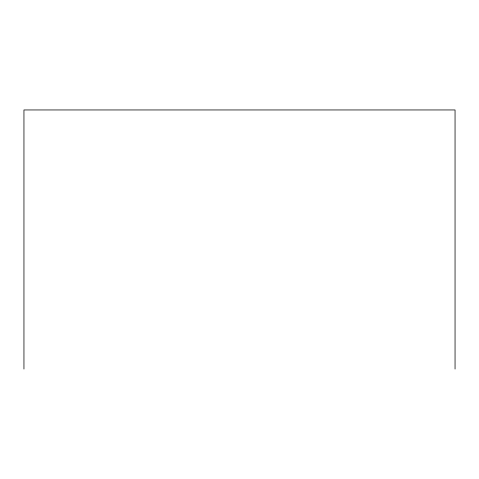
<?xml version="1.0" encoding="UTF-8"?>
<svg xmlns="http://www.w3.org/2000/svg" width="479" height="479" viewBox="0 0 479 479"><rect width="100%" height="100%" fill="white"/><g stroke="black" fill="none" stroke-linecap="round" stroke-linejoin="round"><path stroke-width="0.72" d="M455.05 369.046L455.05 109.954L23.95 109.954L23.95 369.046"/></g></svg>
